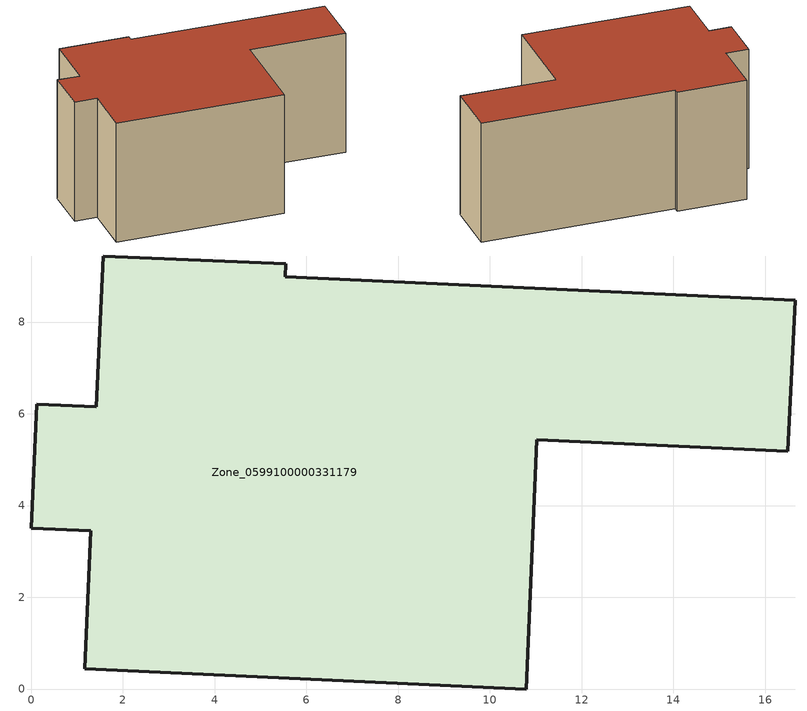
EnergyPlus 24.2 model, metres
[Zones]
Zone_0599100000331179
 floor ground (C_G): 1.17,0.44 1.3,3.45 0,3.5 0.12,6.21 1.42,6.15 1.57,9.44 5.55,9.27 5.54,8.99 16.66,8.48 16.5,5.18 11.02,5.43 10.79,0 z0.98
 wall outside (C_F): 1.3,3.45 1.17,0.44 10.79,0 11.02,5.43 16.5,5.18 16.66,8.48 5.54,8.99 5.55,9.27 1.57,9.44 1.42,6.15 0.12,6.21 0,3.5 1.3,3.45 z0.98:8.25
 roof outside (C_R): 16.66,8.48 5.54,8.99 5.55,9.27 1.57,9.44 1.42,6.15 0.12,6.21 0,3.5 1.3,3.45 1.17,0.44 10.79,0 11.02,5.43 16.5,5.18 z8.25
[BUILDING]
Pand.0599100000331179: North Axis=0; Terrain=City; Loads Convergence Tolerance Value=0.04; Temperature Convergence Tolerance Value=0.4; Solar Distribution=FullExterior; Maximum Number of Warmup Days=25; Minimum Number of Warmup Days=1
[Site:Location]
Rotterdam.The.Hague.AP_ZH_NLD Design_Conditions: Latitude=51.96; Longitude=4.45; Time Zone=1; Elevation=-4.5
[SITE:GROUNDTEMPERATURE:BUILDINGSURFACE]
18, 18, 18, 18, 18, 18, 18, 18, 18, 18, 18, 18
[MATERIAL] Thermal Absorptance=0.9; Solar Absorptance=0.7; Visible Absorptance=0.7
Name | Roughness | Thickness | Conductivity | Density | Specific Heat
G.TI.1975-1991 | MediumSmooth | 0.15 | 0.288461 | 540 | 1210
F.TI.1975-1991 | Rough | 0.3 | 0.230769 | 1920 | 840
R.TI.1975-1991 | MediumRough | 0.2 | 0.153846 | 1500 | 1000
[CONSTRUCTION]
C_G: G.TI.1975-1991
C_F: F.TI.1975-1991
C_R: R.TI.1975-1991
[ZONE]
Zone_0599100000331179: Type=1; Multiplier=1; Ceiling Height=Autocalculate; Volume=Autocalculate; Floor Area=autocalculate; Part of Total Floor Area=Yes
[ZONEINFILTRATION:DESIGNFLOWRATE]
Infil_Zone_0599100000331179: Zone or ZoneList or Space or SpaceList=Zone_0599100000331179; Schedule=AlwaysOn; Design Flow Rate Calculation Method=Flow/Area; Flow Rate per Floor Area=0.003; Constant Term Coefficient=1; Temperature Term Coefficient=0; Velocity Term Coefficient=0; Velocity Squared Term Coefficient=0
[HVACTEMPLATE:ZONE:IDEALLOADSAIRSYSTEM]
Zone_0599100000331179: Maximum Heating Supply Air Temperature=50; Minimum Cooling Supply Air Temperature=13; Maximum Heating Supply Air Humidity Ratio=0.0156; Minimum Cooling Supply Air Humidity Ratio=0.0077; Heating Limit=NoLimit; Cooling Limit=NoLimit; Dehumidification Control Type=ConstantSensibleHeatRatio; Cooling Sensible Heat Ratio=0.7; Dehumidification Setpoint=60; Humidification Control Type=None; Humidification Setpoint=30; Outdoor Air Method=None; Outdoor Air Flow Rate per Person=0.00944; Outdoor Air Flow Rate per Zone Floor Area=0; Outdoor Air Flow Rate per Zone=0; Demand Controlled Ventilation Type=None; Outdoor Air Economizer Type=NoEconomizer; Heat Recovery Type=None; Sensible Heat Recovery Effectiveness=0.7; Latent Heat Recovery Effectiveness=0.65
[ZONECONTROL:THERMOSTAT]
ThermostatControl_Zone_0599100000331179: Zone or ZoneList=Zone_0599100000331179; Control Type Schedule=DualSetpointControlType; Control 1=Thermostat_Zone_0599100000331179; Temperature Difference Between Cutout And Setpoint=0
[THERMOSTATSETPOINT:DUALSETPOINT]
Thermostat_Zone_0599100000331179: Heating Setpoint Temperature Schedule=HeatingSetpoint_Zone_0599100000331179; Cooling Setpoint Temperature Schedule=CoolingSetpoint_Zone_0599100000331179
[SCHEDULE:COMPACT]
HeatingSetpoint_Zone_0599100000331179: Through: 12/31, For: AllDays, Until: 24:00, 21
CoolingSetpoint_Zone_0599100000331179: Through: 12/31, For: AllDays, Until: 24:00, 24
DualSetpointControlType: Through: 12/31, For: AllDays, Until: 24:00, 4
AlwaysOn: Through: 12/31, For: AllDays, Until: 24:00, 1
